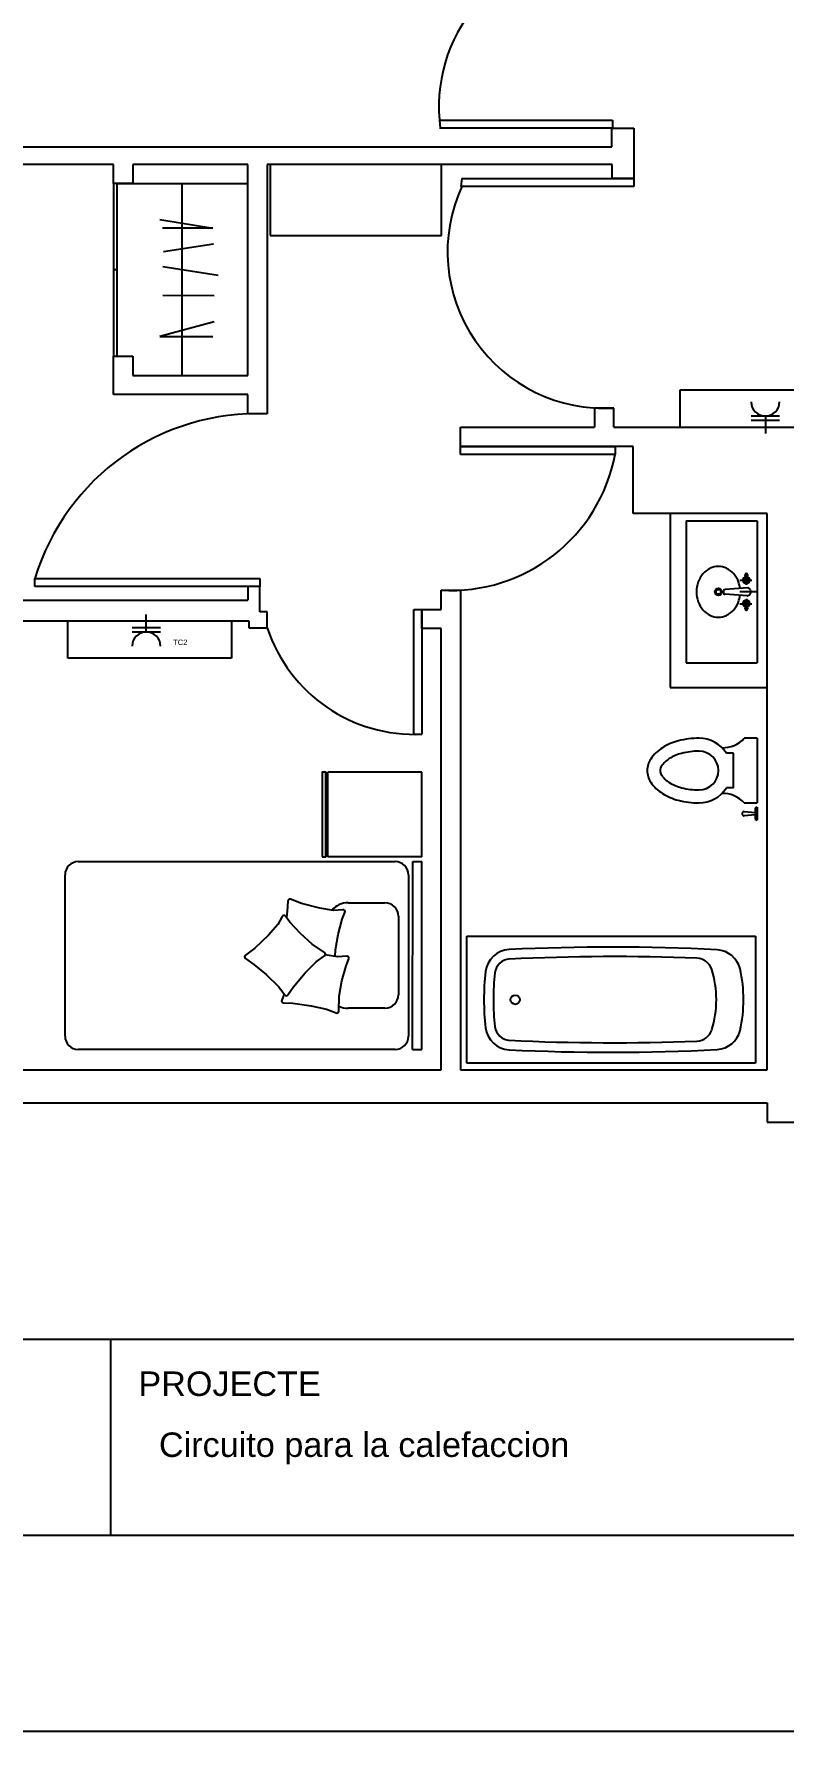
# Model space of a CAD drawing. Header units: millimetres. Extents: x 2377 to 4712, y -254 to 3188.
# Drawn here: x 3928.9 to 4005.4, y 947.8 to 1121.2 of the extents above; entities that cross this region are included whole.
import ezdxf

# ---------------------------------------------------------------- set-up
doc = ezdxf.new("R2010")
doc.units = ezdxf.units.MM
doc.layers.add('Enchufes', color=30, linetype='Continuous')
doc.layers.add('Mobiliario', color=254, linetype='Continuous')
doc.styles.get("Standard").update_dxf_attribs({"font": 'arial.ttf'})

# ---------------------------------------------------------------- blocks, each defined once
blk = doc.blocks.new('*U7')
for p, q in [((-976.2, 0.3), (-976.2, -499.7)), ((-526.2, 0.3), (-976.2, 0.3)), ((-526.2, 0.3), (-526.2, -499.7)), ((500, -0.3), (-500, 0.3)), ((-500, -48.3), (-500, 0.3)), ((500, -48.8), (-500, -48.3)), ((-430, -71.4), (430, -71.4)), ((500, -48.8), (500, -0.3)), ((-500, -1830), (-500, -141.4)), ((-209.2, -124.8), (209.2, -124.8)), ((500, -141.4), (500, -1830)), ((-280.5, -391.6), (-280.5, -196)), ((280.5, -196), (280.5, -391.6)), ((-526.2, -499.7), (-976.2, -499.7)), ((430, -1900), (-430, -1900))]:
    blk.add_line(p, q)
for points in [[(5, -461), (-31.1, -459.9), (-112.9, -445.4), (-193, -423.2), (-229.4, -409.2, 0.550421), (-243.6, -419.7), (-239.9, -469.3), (-252.7, -543.4), (-277, -641.2), (-299.4, -699, 0.502905), (-290.4, -713.2), (-235.5, -717.5), (-203.7, -720.9)], [(204.7, -733.7), (237.6, -746.1, 0.517444), (251.8, -736.5), (252.9, -686.9), (267.1, -588.8), (285.5, -507.9), (305.6, -456.2, 0.51806), (296.2, -441.9), (215.9, -439.4), (134.1, -424.9), (54, -402.7), (17.6, -388.7, 0.550421), (3.4, -399.3), (7.1, -448.8), (-4.2, -514)]]:
    blk.add_lwpolyline(points, format="xyb")
blk.add_lwpolyline([(-526.3, -530.5), (-526.3, -510.8), (-976.2, -510.8), (-976.2, -530.5)], close=True)
blk.add_lwpolyline([(-108.6, -816.7), (-38.8, -889.4), (-1.9, -939.1, 0.502905), (15, -939.1), (47.8, -895), (100.9, -827.9), (165.1, -763.6), (209.9, -729.8, 0.517444), (209.3, -712.7), (167.9, -685.3), (92.5, -621), (33.8, -562.3), (0.9, -517.7, 0.51806), (-16.2, -518), (-61.2, -584.6), (-117, -646.1), (-178.5, -702.1), (-209.8, -725.4, 0.550421), (-208.4, -743.1), (-164.5, -766.4)], format="xyb", close=True)
for centre, radius, start, end in [((-430, -141.4), 70, 90, 180), ((430, -141.4), 70, 0, 90), ((-209.2, -196), 71.3, 89.99639, 180), ((209.2, -196), 71.3, 0, 90), ((-174.8, -395.7), 105.8, 177.773, 230.96522), ((174.8, -395.7), 105.8, 334.56547, 2.227), ((-430, -1830), 70, 180, 270), ((430, -1830), 70, 270, 0)]:
    blk.add_arc(centre, radius, start, end)
blk = doc.blocks.new('bn04-7')
for p, q in [((0, 0), (0, -0.147)), ((-0.6, 0), (0.6, 0)), ((-0.6, -0.6), (-0.6, 0)), ((-0.058, -0.092), (-0.151, -0.092)), ((-0.122, -0.087), (-0.112, -0.087)), ((-0.122, -0.098), (-0.112, -0.098)), ((-0.1, -0.148), (-0.1, -0.045)), ((-0.033, -0.08), (-0.02, -0.271)), ((0.034, -0.086), (0.02, -0.271)), ((0.058, -0.092), (0.151, -0.092)), ((0.1, -0.148), (0.1, -0.045)), ((0.122, -0.087), (0.112, -0.087)), ((0.122, -0.098), (0.112, -0.098)), ((0.6, -0.6), (0.6, 0)), ((-0.005, -0.286), (0.005, -0.286)), ((-0.6, -0.6), (0.6, -0.6))]:
    blk.add_line(p, q)
for centre, radius in [((-0.1, -0.092), 0.0118), ((0.1, -0.092), 0.0118), ((0, -0.328), 0.03), ((0, -0.328), 0.02)]:
    blk.add_circle(centre, radius)
for centre, radius, start, end in [((-0.142, -0.092), 0.0118, 39.1354, 320.8646), ((-0.131, -0.083), 0.0025, 219.1354, 256.4029), ((-0.131, -0.101), 0.0025, 103.5971, 140.8646), ((-0.123, -0.049), 0.0381, 256.4029, 272.0458), ((-0.123, -0.136), 0.0381, 87.9542, 103.5971), ((-0.1, -0.092), 0.0299, 191.7173, 168.2827), ((-0.1, -0.092), 0.0235, 194.2864, 165.7136), ((-0.112, -0.084), 0.003, 270, 324.6965), ((-0.112, -0.101), 0.003, 35.3035, 90), ((0.055, -0.103), 0.0911, 153.0547, 165.3672), ((-0.006, -0.094), 0.0379, 104.9144, 122.742), ((0, -0.113), 0.0583, 90, 104.9144), ((0, -0.113), 0.0583, 75.0856, 90), ((0.005, -0.094), 0.0379, 57.258, 75.0856), ((-0.056, -0.103), 0.0911, 14.6328, 26.9453), ((0.025, -0.085), 0.00867, 0, 32.7882), ((0.025, -0.085), 0.00867, 350.3449, 0), ((0.1, -0.092), 0.0299, 11.7173, 348.2827), ((0.1, -0.092), 0.0235, 14.2864, 345.7136), ((0.112, -0.084), 0.003, 215.3035, 270), ((0.112, -0.101), 0.003, 90, 144.6965), ((0.123, -0.049), 0.0381, 267.9542, 283.5971), ((0.123, -0.136), 0.0381, 76.4029, 92.0458), ((0.131, -0.083), 0.0025, 283.5971, 320.8646), ((0.131, -0.101), 0.0025, 39.1354, 76.4029), ((0.142, -0.092), 0.0118, 219.1354, 140.8646), ((-0.055, -0.328), 0.16, 154.2946, 180), ((-0.028, -0.341), 0.189, 130.7108, 154.2946), ((-0.011, -0.361), 0.216, 109.6169, 130.7108), ((0, -0.393), 0.249, 96.5773, 109.6169), ((-0.005, -0.271), 0.015, 180, 270), ((0.005, -0.271), 0.015, 270, 0), ((0, -0.393), 0.249, 70.3831, 83.252), ((0.011, -0.361), 0.216, 49.2892, 70.3831), ((0.028, -0.341), 0.189, 25.7054, 49.2892), ((0.055, -0.328), 0.16, 0, 25.7054), ((-0.055, -0.328), 0.16, 180, 205.7054), ((-0.028, -0.315), 0.189, 205.7054, 229.2892), ((0.028, -0.315), 0.189, 310.7108, 334.2946), ((0.055, -0.328), 0.16, 334.2946, 360), ((-0.011, -0.295), 0.216, 229.2892, 250.3831), ((0, -0.264), 0.249, 250.3831, 270), ((0, -0.264), 0.249, 270, 289.6169), ((0.011, -0.295), 0.216, 289.6169, 310.7108)]:
    blk.add_arc(centre, radius, start, end)
blk = doc.blocks.new('bn34-3')
at = {"linetype": 'ByBlock'}
for p, q in [((-0.1765, 0), (-0.1765, -0.0706)), ((-0.1765, 0), (0.1765, 0)), ((0.1765, -0.0706), (0.1765, 0)), ((0.2, 0), (0.2706, 0)), ((0.2, 0), (0.2059, -0.0118)), ((0.2647, -0.0118), (0.2706, 0)), ((0.2059, -0.0118), (0.2647, -0.0118)), ((0.2235, -0.0706), (0.2294, -0.0118)), ((0.2412, -0.0118), (0.2471, -0.0706)), ((-0.0941, -0.1294), (-0.0941, -0.1684)), ((0.0941, -0.1294), (-0.0941, -0.1294)), ((0.0941, -0.1294), (0.0941, -0.1684))]:
    blk.add_line(p, q, dxfattribs=at)
for centre, radius, start, end in [((-0.2843, -0.1882), 0.1596, 358.33784, 47.48955), ((0.2843, -0.1882), 0.1596, 132.51045, 181.66216), ((0.2353, -0.0706), 0.0118, 180, 0), ((0, -0.3176), 0.1765, 122.23095, 180), ((0, -0.3176), 0.1765, 0, 57.76905), ((0, -0.3176), 0.1059, 0, 180), ((0.2737, -0.3176), 0.4502, 180.00004, 194.51425), ((0.2737, -0.3176), 0.3796, 180.00003, 194.51424), ((-0.2737, -0.3176), 0.3796, 345.48576, 359.99997), ((-0.2737, -0.3176), 0.4502, 345.48575, 359.99996), ((0.1387, -0.3526), 0.3108, 194.51426, 212.00539), ((0.1387, -0.3526), 0.2402, 194.51426, 212.0054), ((-0.1387, -0.3526), 0.2402, 327.9946, 345.48574), ((-0.1387, -0.3526), 0.3108, 327.99461, 345.48574), ((0.0535, -0.4059), 0.2103, 212.00541, 236.46588), ((0.0535, -0.4059), 0.1397, 212.00541, 236.46587), ((0, -0.4866), 0.0428, 236.46596, 269.99998), ((0, -0.4866), 0.0428, 270.00002, 303.53404), ((-0.0535, -0.4059), 0.1397, 303.53413, 327.99459), ((-0.0535, -0.4059), 0.2103, 303.53412, 327.99459), ((0, -0.4866), 0.1134, 236.46593, 269.99995), ((0, -0.4866), 0.1134, 270.00005, 303.53407)]:
    blk.add_arc(centre, radius, start, end, dxfattribs=at)
blk = doc.blocks.new('A$C57724086')
at = {"layer": 'Mobiliario'}
for p, q in [((0, 0), (0, 1.7)), ((0, 1.7), (0.75, 1.7)), ((0.75, 1.7), (0.75, 0)), ((0.75, 0), (0, 0))]:
    blk.add_line(p, q, dxfattribs=at)
blk.add_circle((0.375, 1.415), 0.0275, dxfattribs=at)
for centre, radius, start, end in [((0.229, 1.442), 0.15, 97.8246, 176.2997), ((0.229, 1.442), 0.094, 97.8246, 176.2997), ((0.375, 0.114), 1.486, 89.9988, 96.4162), ((0.375, 0.111), 1.433, 89.9987, 96.3484), ((0.375, 0.114), 1.486, 83.5838, 90.0012), ((0.375, 0.111), 1.433, 83.6516, 90.0013), ((0.521, 1.442), 0.094, 3.7003, 82.1754), ((0.521, 1.442), 0.15, 3.7003, 82.1754), ((12.322, 0.854), 12.257, 177.2038, 182.9431), ((13.215, 0.833), 13.094, 177.3056, 182.1342), ((-12.465, 0.833), 13.094, 357.8658, 2.6944), ((-11.572, 0.854), 12.257, 357.0569, 2.7962), ((0.23, 0.35), 0.1, 182.9309, 250.2221), ((0.52, 0.35), 0.1, 289.7779, 357.0691), ((0.231, 0.235), 0.15, 183.8947, 255.3014), ((0.375, 0.858), 0.628, 253.4701, 270.0186), ((0.375, 0.858), 0.628, 269.9814, 286.5299), ((0.519, 0.235), 0.15, 284.6986, 356.1053), ((0.375, 0.924), 0.854, 257.6931, 270.0076), ((0.375, 0.924), 0.854, 269.9924, 282.3069)]:
    blk.add_arc(centre, radius, start, end, dxfattribs=at)

msp = doc.modelspace()

# ---------------------------------------------------------------- linework, layer by layer
at = {"transparency": 33554687}
for p, q in [((3987.91, 1109.65), (3987.91, 1111.58)), ((3987.91, 1111.58), (3990.18, 1111.58)), ((3990.18, 1111.58), (3990.18, 1106.42)), ((3876.2, 1109.65), (3987.91, 1109.65)), ((3937.02, 1107.86), (3876.2, 1107.86)), ((3937.02, 1105.9), (3937.02, 1107.86)), ((3950.74, 1107.86), (3938.98, 1107.86)), ((3938.98, 1107.86), (3938.98, 1105.9)), ((3950.74, 1086.3), (3950.74, 1107.86)), ((3987.97, 1107.86), (3952.7, 1107.86)), ((3952.7, 1107.86), (3952.7, 1082.38)), ((3987.97, 1106.42), (3987.97, 1107.86)), ((3990.18, 1106.42), (3987.97, 1106.42)), ((3938.98, 1105.9), (3937.02, 1105.9)), ((3937.02, 1105.9), (3937.02, 1088.26)), ((3937.35, 1105.9), (3937.35, 1088.26)), ((3937.35, 1105.9), (3944.01, 1105.9)), ((3938.98, 1105.9), (3950.74, 1105.9)), ((3944.01, 1105.9), (3944.01, 1086.3)), ((3941.76, 1102.23), (3947.16, 1101.34)), ((3947.16, 1101.34), (3942.02, 1101.34)), ((3947.24, 1099.72), (3942.13, 1098.92)), ((3937.35, 1097.08), (3937.02, 1097.08)), ((3942.06, 1097.42), (3947.72, 1096.56)), ((3942.06, 1094.49), (3947.29, 1094.46)), ((3947.31, 1091.77), (3941.75, 1090.27)), ((3941.75, 1090.27), (3947.15, 1090.27)), ((3937.02, 1084.34), (3937.02, 1088.26)), ((3937.02, 1088.26), (3938.98, 1088.26)), ((3938.98, 1088.26), (3938.98, 1086.3)), ((3938.98, 1086.3), (3950.74, 1086.3)), ((3950.74, 1084.34), (3937.02, 1084.34)), ((3950.74, 1082.38), (3950.74, 1084.34)), ((3994.91, 1081.01), (3994.91, 1084.84)), ((3994.91, 1084.84), (4011.64, 1084.84)), ((3952.7, 1082.38), (3950.74, 1082.38)), ((3988.13, 1082.97), (3986.17, 1082.97)), ((3986.17, 1082.97), (3986.17, 1081.01)), ((3988.13, 1081.01), (3988.13, 1082.97)), ((3972.45, 1079.05), (3972.45, 1081.01)), ((3972.45, 1079.05), (3972.45, 1081.01)), ((3972.45, 1081.01), (3986.17, 1081.01)), ((3988.13, 1081.01), (4017.53, 1081.01)), ((3990.09, 1079.05), (3972.45, 1079.05)), ((3990.09, 1072.19), (3990.09, 1079.05)), ((4003.81, 1072.19), (3990.09, 1072.19)), ((4003.81, 1015.36), (4003.81, 1072.19)), ((3951.96, 1064.74), (3950.74, 1064.74)), ((3950.74, 1064.74), (3950.74, 1063.34)), ((3951.96, 1062.16), (3951.96, 1064.74)), ((3876.2, 1063.34), (3950.74, 1063.34)), ((3970.49, 1062.4), (3970.49, 1064.36)), ((3970.49, 1064.36), (3972.45, 1064.36)), ((3970.49, 1064.36), (3972.45, 1064.36)), ((3972.45, 1064.36), (3972.45, 1015.36)), ((3972.45, 1064.36), (3972.45, 1015.36)), ((3876.2, 1061.22), (3950.85, 1061.22)), ((3932.34, 1057.4), (3932.34, 1061.22)), ((3949.08, 1061.22), (3949.08, 1057.4)), ((3950.85, 1061.22), (3950.85, 1060.5)), ((3952.73, 1062.16), (3951.96, 1062.16)), ((3952.73, 1060.5), (3952.73, 1062.16)), ((3968.53, 1060.44), (3968.53, 1062.4)), ((3968.53, 1062.4), (3970.49, 1062.4)), ((3950.85, 1060.5), (3952.73, 1060.5)), ((3970.49, 1060.44), (3968.53, 1060.44)), ((3970.49, 1015.36), (3970.49, 1060.44)), ((3949.08, 1057.4), (3932.34, 1057.4)), ((3879.8, 1015.36), (3970.49, 1015.36)), ((3972.45, 1015.36), (3994.01, 1015.36)), ((3994.01, 1015.36), (4003.81, 1015.36)), ((3879.03, 1011.97), (4003.81, 1011.97)), ((4003.81, 1011.97), (4003.81, 1010.01)), ((4003.81, 1010.01), (4013.61, 1010.01)), ((4205.24, 987.79), (3809.75, 987.79)), ((3936.75, 967.79), (3936.75, 987.79)), ((3855.75, 967.79), (3936.75, 967.79)), ((3936.75, 967.79), (4007.25, 967.79)), ((3794.7, 947.79), (4214.7, 947.79))]:
    msp.add_line(p, q, dxfattribs=at)
at = {"layer": 'Enchufes', "transparency": 33554687}
for p, q in [((4005.06, 1082.15), (4002.16, 1082.15)), ((4003.61, 1082.15), (4003.61, 1080.38)), ((4005.06, 1081.7), (4002.16, 1081.7)), ((3940.37, 1060.09), (3940.37, 1061.86)), ((3938.92, 1060.53), (3941.82, 1060.53)), ((3938.92, 1060.09), (3941.82, 1060.09))]:
    msp.add_line(p, q, dxfattribs=at)
for centre, start, end in [((4003.61, 1083.6), 180, 0), ((3940.37, 1058.64), 0, 180)]:
    msp.add_arc(centre, 1.45, start, end, dxfattribs=at)
at = {"layer": 'Mobiliario', "transparency": 33554687}
for p, q in [((3970.32, 1112.4), (3987.98, 1112.4)), ((3970.32, 1112.4), (3970.39, 1111.58)), ((3987.91, 1111.58), (3970.32, 1111.58)), ((3987.98, 1112.4), (3987.98, 1111.58)), ((3953.03, 1107.86), (3953.03, 1100.6)), ((3970.54, 1100.6), (3970.54, 1107.86)), ((3972.59, 1106.42), (3972.51, 1105.6)), ((3972.59, 1106.42), (3990.18, 1106.42)), ((3990.18, 1106.42), (3990.18, 1105.6)), ((3990.18, 1105.6), (3972.51, 1105.6)), ((3953.03, 1100.6), (3970.54, 1100.6)), ((3972.45, 1078.23), (3972.45, 1079.05)), ((3972.45, 1079.05), (3988.27, 1079.05)), ((3988.27, 1079.05), (3988.27, 1078.23)), ((3990.09, 1079.05), (3990.12, 1079.05)), ((3988.27, 1078.23), (3972.45, 1078.23)), ((3993.87, 1072.19), (3993.87, 1054.42)), ((3928.98, 1064.74), (3928.98, 1065.56)), ((3928.98, 1065.56), (3951.96, 1065.56)), ((3950.74, 1064.74), (3928.98, 1064.74)), ((3951.96, 1065.56), (3951.96, 1064.74)), ((3967.71, 1049.65), (3967.71, 1062.4)), ((3967.71, 1062.4), (3968.53, 1062.4)), ((3968.53, 1062.32), (3968.53, 1049.65)), ((3993.87, 1054.42), (4003.81, 1054.42)), ((3967.71, 1049.65), (3968.53, 1049.65))]:
    msp.add_line(p, q, dxfattribs=at)
for centre, radius, start, end in [((3986.21, 1113.79), 15.95, 87.9494, 184.995), ((3987.15, 1098.95), 16.01, 155.4642, 273.5086), ((3951.72, 1058.63), 23.77, 87.6377, 163.0439), ((3971.47, 1081.43), 17.1, 266.7154, 349.2284), ((3967.76, 1065.46), 15.83, 198.2704, 272.7944)]:
    msp.add_arc(centre, radius, start, end, dxfattribs=at)

# ---------------------------------------------------------------- block references
at = {"layer": 'Mobiliario', "transparency": 33554687, "rotation": 270}
for name, p, xscale, yscale, zscale in [('bn04-7', (4002.78, 1064.19), 12.10028940834301, 12.10028940834301, 12.10028940834301), ('bn34-3', (4002.78, 1045.93), 18.7270378760025, 18.7270378760025, 18.7270378760025), ('*U7', (3968.51, 1027.03), 0.0191823192673829, 0.0191823192673829, 0.0191823192673829)]:
    msp.add_blockref(name, p, dxfattribs=dict(at, xscale=xscale, yscale=yscale, zscale=zscale))
at = {"layer": 'Mobiliario', "color": 7, "transparency": 33554687, "xscale": 17.33310811218713, "yscale": 17.33310811218713, "zscale": 17.33310811218713, "rotation": 90}
msp.add_blockref('A$C57724086', (4002.59, 1016.02), dxfattribs=at)

# ---------------------------------------------------------------- texts
at = {"transparency": 33554687, "char_height": 2.5, "attachment_point": 1}
for s, width, insert in [('PROJECTE', 37.0564, (3939.56, 984.53)), ('Circuito para la calefaccion', 63.5407, (3941.66, 978.3))]:
    msp.add_mtext_dynamic_manual_height_columns(s, width=width, gutter_width=12.5, heights=[0], dxfattribs=dict(at, insert=insert))
at = {"layer": 'Enchufes', "transparency": 33554687, "insert": (3943.1, 1059.31), "char_height": 0.556, "attachment_point": 1}
msp.add_mtext_dynamic_manual_height_columns('TC2', width=1.9736, gutter_width=2.78, heights=[0], dxfattribs=at)

doc.saveas('drawing.dxf')
